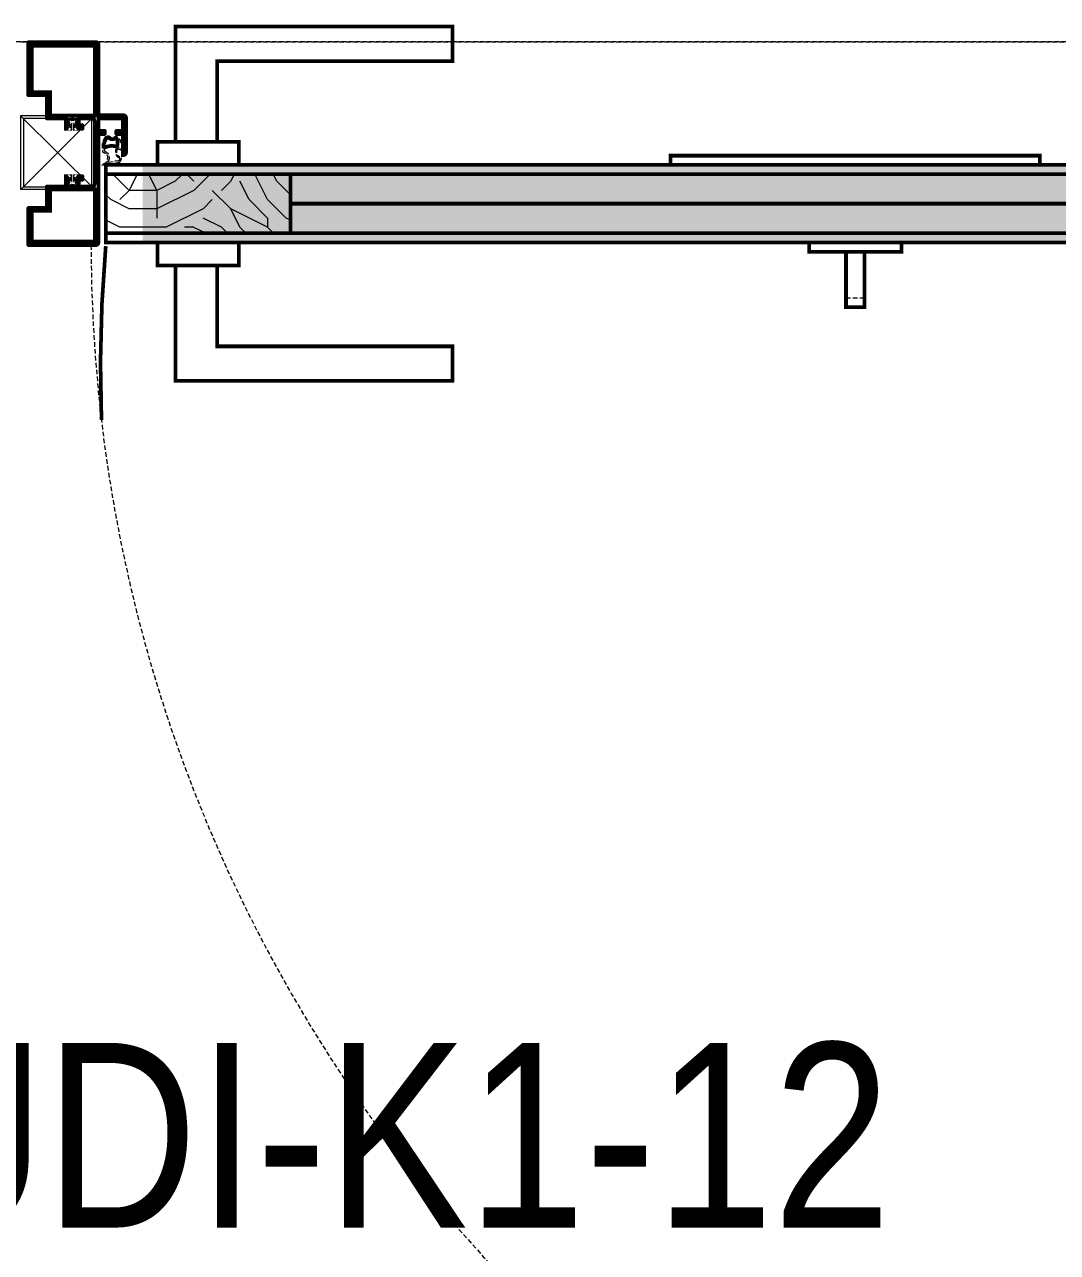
# Model space of a CAD drawing. Extents: x -1457 to 23780, y -2071 to 4205.
# Drawn here: x 10322.7 to 10378.7, y 2174.4 to 2240.9 of the extents above; entities that cross this region are included whole.
import ezdxf
from ezdxf.enums import TextEntityAlignment as Align

# ---------------------------------------------------------------- set-up
doc = ezdxf.new("R2010")
doc.units = 0
doc.header["$MEASUREMENT"] = 0
doc.linetypes.add('HIDDEN', pattern=[0.375, 0.25, -0.125])
for name, color, linetype, lineweight in [('10', 9, 'Continuous', 9), ('21', 9, 'Continuous', 9), ('M-TEFRIS2-015', 129, 'Continuous', 9)]:
    doc.layers.add(name, color=color, linetype=linetype, lineweight=lineweight)
doc.styles.add('Arial', font='arial.ttf', dxfattribs={"height": 2.5})
doc.styles.add('MuuM_TEXT-STANDART', font='ARIALN.TTF')

# ---------------------------------------------------------------- blocks, each defined once
blk = doc.blocks.new('0_roomno2-flat-2')
at = {"layer": '21', "style": 'Arial'}
blk.add_attdef('ODANO', (0, 5.850000000005819), '', height=10, dxfattribs=at)
blk.add_attdef('MEKANADI', text='', height=10, dxfattribs=at).set_placement((1.75, -15.00000000000727), align=Align.BOTTOM_LEFT)
at = {"layer": '21', "style": 'MuuM_TEXT-STANDART', "width": 0.6}
for tag, p in [('YER01', (50, -22.50000000000728)), ('TAVAN01', (68.75, -22.50000000000728)), ('DUVAR01', (87.5, -22.50000000000728)), ('YER02', (50, -33.75000000000728)), ('TAVAN02', (68.75, -33.75000000000728)), ('DUVAR02', (87.5, -33.75000000000728)), ('YER03', (50, -45.00000000000728)), ('TAVAN03', (68.75, -45.00000000000728)), ('DUVAR03', (87.5, -45.00000000000728))]:
    blk.add_attdef(tag, text='', height=7.5, dxfattribs=at).set_placement(p, align=Align.MIDDLE_CENTER)
for tag, p in [('M2', (1.75, -24.37500000000728)), ('TEMIZTAVANYUKSEKLIGI', (9, -43.03976339674772))]:
    blk.add_attdef(tag, text='', height=7.5, dxfattribs=at).set_placement(p, align=Align.MIDDLE_LEFT)
blk = doc.blocks.new('p-korkasa_40x40')
at = {"layer": '10'}
for points in [[(-2, -2), (-2, -2, 4.557571570274368), (-2, -2), (2, -2.000000000000454, 6.895317174706505), (2, -2.000000000000454), (2, -2.000000000000454), (2, 2.000000000000454), (-2, 2), (-2, -2)], [(-1.85000000000582, -1.85000000000582), (-1.85000000000582, 1.85000000000582), (1.85000000000582, 1.85000000000582), (1.85000000000582, -1.85000000000582), (-1.85000000000582, -1.85000000000582, -4.556434831823175), (-1.85000000000582, -1.85000000000582)]]:
    blk.add_lwpolyline(points, format="xyb", close=True, dxfattribs=at)
for points in [[(2, -2.000000000000454), (-2, 2)], [(2, 2.000000000000454), (-2, -1.96874570933869)]]:
    blk.add_lwpolyline(points, dxfattribs=at)

msp = doc.modelspace()

# ---------------------------------------------------------------- hatches: boundary and pattern name
at = {"layer": 'M-TEFRIS2-015', "linetype": 'HIDDEN', "lineweight": 0}
h = msp.add_hatch(color=256, dxfattribs=at)
edge = h.paths.add_edge_path()
edge.add_spline(control_points=[(10327.98758325302, 2234.536979920442), (10327.94810959684, 2234.590641756), (10327.87657633657, 2234.687886511627), (10327.76979739985, 2234.782375259383), (10327.68365446499, 2234.889969749507), (10327.57484561024, 2234.835137338334), (10327.47260287917, 2234.799362440426), (10327.36406461118, 2234.823635529487), (10327.27959755192, 2234.890981718578), (10327.18649163831, 2234.893679111869), (10327.07190331895, 2234.890196595941), (10327.00075396223, 2234.728768522833), (10326.9162741467, 2234.555612813285), (10326.8955861321, 2234.32089180714), (10326.92080323721, 2234.164385160115), (10326.91385945038, 2234.017088821289), (10327.02768418801, 2234.004463782891), (10327.09953485559, 2233.920496967494), (10327.21296193141, 2233.835403951296), (10327.19070475691, 2233.710453487227), (10327.17318810168, 2233.593842557493), (10327.13242081367, 2233.448186740257), (10327.00556276126, 2233.400462442482), (10326.82815682139, 2233.351970450301), (10326.87623434219, 2233.330196704792), (10326.90054690841, 2233.323097995653)], knot_values=[0, 0, 0, 0, 1.972481329933421, 3.574485720078666, 4.459231721842631, 5.627326994262999, 6.631388320856649, 7.787072978740821, 8.75015276194368, 9.776376719050775, 10.52172028727109, 11.98318526219924, 14.34903833668033, 16.62296311174929, 18.66660599276623, 19.53265988375316, 20.30320742306432, 21.53106540985929, 22.8950020509257, 24.14050273090668, 24.94140504827469, 26.57643914558082, 28.1214307914516, 29.40842415818681, 30.06904306217089, 30.06904306217089, 30.06904306217089, 30.06904306217089], degree=3, periodic=0)
edge.add_arc((10326.90615239824, 2233.342296393599), 0.0200000000000125, 613.7234121128038, 639.6961277373919)
edge.add_line((10326.90952085347, 2233.32258209652), (10327.86141479498, 2233.485226096094))
edge.add_spline(control_points=[(10327.86141479498, 2233.485226096094), (10327.88878812247, 2233.531547350965), (10327.94330403951, 2233.597067522991), (10327.94905603411, 2233.700881018729), (10327.93305795056, 2233.763171088216), (10327.93369536381, 2233.756541251594), (10327.86230107356, 2233.780431692659), (10327.86230107356, 2233.780431692659)], knot_values=[0, 0, 0, 0, 0.2230052084876708, 0.4469780816912642, 0.8022655540997069, 1.018676818468204, 1.060393501096338, 1.060393501096338, 1.060393501096338, 1.060393501096338], degree=3, periodic=0)
edge.add_arc((10327.9157643041, 2234.014905823438), 0.2404920685283454, 488.8576386954632, 617.1553904040015, ccw=False)
edge.add_spline(control_points=[(10327.7648825873, 2234.202178732747), (10327.79120229305, 2234.184438069671), (10327.84925514144, 2234.185448038301), (10327.94595845469, 2234.131507992766), (10327.94438418117, 2234.249259768585), (10327.75131581447, 2234.260589799822), (10327.81380175628, 2234.415028534258), (10327.80124121609, 2234.662888332943), (10327.91738172329, 2234.528836072524), (10327.96847013151, 2234.534762670257), (10327.98758325302, 2234.536979920442)], knot_values=[1.684532790128255, 1.684532790128255, 1.684532790128255, 1.684532790128255, 1.827512949640418, 2.001131811412198, 2.034132841388928, 2.383878172112238, 2.570749579948123, 2.81730155771981, 2.995364809708569, 3.101801527567439, 3.101801527567439, 3.101801527567439, 3.101801527567439], degree=3, periodic=0)
edge = h.paths.add_edge_path(flags=16)
edge.add_spline(control_points=[(10327.20754967851, 2233.511670378895), (10327.22382841796, 2233.528315656557), (10327.24008207191, 2233.547646962266), (10327.26287688773, 2233.585303157317), (10327.26990342781, 2233.599884121395), (10327.27377314658, 2233.608409341563)], knot_values=[4.696285649924368, 4.696285649924368, 4.696285649924368, 4.696285649924368, 4.79612257682362, 4.79612257682362, 4.854419796380462, 4.854419796380462, 4.854419796380462, 4.854419796380462], degree=3, periodic=0)
edge.add_spline(control_points=[(10327.27377314658, 2233.608409341563), (10327.27360795048, 2233.611435918301), (10327.27365580578, 2233.614473147059), (10327.27400261181, 2233.624272794401), (10327.27451452762, 2233.631888241853), (10327.27592997297, 2233.648356792339), (10327.2768030262, 2233.657040561797), (10327.27883823125, 2233.674713547633), (10327.2799777224, 2233.683409589801), (10327.28366210464, 2233.708791225308), (10327.2865338066, 2233.727111912387), (10327.28980625088, 2233.768760097872), (10327.29049537051, 2233.792035670347), (10327.28445191935, 2233.829182390487), (10327.28121979141, 2233.842062605105), (10327.27023068279, 2233.87355745984), (10327.26086289622, 2233.890614554548), (10327.24026616719, 2233.920623479375), (10327.22875313111, 2233.93363438117), (10327.20570342768, 2233.957055949886), (10327.19454431146, 2233.967216136298), (10327.17376907443, 2233.985160908436), (10327.16399319365, 2233.993128676724), (10327.14483310261, 2234.009045317543), (10327.13503686605, 2234.017200753027), (10327.10559826523, 2234.039908735755), (10327.0841649226, 2234.054765006356), (10327.05858733283, 2234.067365567273)], knot_values=[3.795205768767631, 3.795205768767631, 3.795205768767631, 3.795205768767631, 3.825435281411388, 3.825435281411388, 3.876175829762433, 3.876175829762433, 3.923120005564896, 3.923120005564896, 3.970064181367359, 3.970064181367359, 4.056079576782028, 4.056079576782028, 4.1420949721967, 4.1420949721967, 4.181856208153813, 4.181856208153813, 4.244411595576305, 4.244411595576305, 4.309456277789172, 4.309456277789172, 4.374500960002043, 4.374500960002043, 4.436400391423946, 4.436400391423946, 4.498299822845847, 4.498299822845847, 4.605733337985941, 4.605733337985941, 4.605733337985941, 4.605733337985941], degree=3, periodic=0)
edge.add_arc((10327.0921735899, 2234.135541540585), 0.0759999999999773, 477.2221899925271, 603.7732677223272, ccw=False)
edge.add_arc((10327.47722509194, 2233.231874823799), 1.058097748058568, 798.8376998673891, 833.3761552425167, ccw=False)
edge.add_arc((10327.67821060722, 2234.250330410581), 0.0200000000000284, 689.8045860840282, 798.9000715373778, ccw=False)
edge.add_arc((10327.96199720611, 2234.025453327911), 0.3422998841750275, 861.1287320440588, 965.5119483040048)
edge.add_arc((10327.79802068509, 2233.646677810102), 0.0708012071070941, 630.1577279099495, 791.8184495585258, ccw=False)
edge.add_line((10327.79821559146, 2233.575876871273), (10327.22521682559, 2233.477972255045))
edge.add_arc((10327.22184837036, 2233.497686552124), 0.019999999999999, 495.6378390656023, 639.6961277305409, ccw=False)
edge = h.paths.add_edge_path(flags=16)
edge.add_spline(control_points=[(10326.97222224483, 2234.381511610696), (10326.97275559253, 2234.383443302362), (10326.97329401537, 2234.385377029361), (10326.98317718235, 2234.420583173887), (10326.99398675755, 2234.454465369203), (10327.00581280729, 2234.488925818772), (10327.00620549715, 2234.490067248131), (10327.00659895266, 2234.491208090767)], knot_values=[2.606882164150666, 2.606882164150666, 2.606882164150666, 2.606882164150666, 2.618308665253161, 2.618308665253161, 2.814704777591772, 2.814704777591772, 2.821436412206805, 2.821436412206805, 2.821436412206805, 2.821436412206805], degree=3, periodic=0)
edge.add_spline(control_points=[(10327.00659895266, 2234.491208090767), (10327.01768460099, 2234.523351445925), (10327.02937804791, 2234.555029037088), (10327.04203718599, 2234.587745673318), (10327.04262090282, 2234.589250466535), (10327.04320617076, 2234.590755501828)], knot_values=[2.408074102405524, 2.408074102405524, 2.408074102405524, 2.408074102405524, 2.597738580129102, 2.597738580129102, 2.606882164150666, 2.606882164150666, 2.606882164150666, 2.606882164150666], degree=3, periodic=0)
edge.add_spline(control_points=[(10327.04320617076, 2234.590755501828), (10327.04890642209, 2234.605413881196), (10327.05475380923, 2234.620095223268), (10327.0674624157, 2234.651310779605), (10327.0743942952, 2234.667949992076), (10327.08699009993, 2234.697591023123), (10327.09239043786, 2234.710240845743), (10327.09794339168, 2234.722917735096)], knot_values=[2.149006277224146, 2.149006277224146, 2.149006277224146, 2.149006277224146, 2.238060749371884, 2.238060749371884, 2.336258805541189, 2.336258805541189, 2.408074102405524, 2.408074102405524, 2.408074102405524, 2.408074102405524], degree=3, periodic=0)
edge.add_spline(control_points=[(10327.09794339168, 2234.722917735096), (10327.09998337829, 2234.727574839293), (10327.10204396201, 2234.732235596432), (10327.10800861308, 2234.745566117381), (10327.11182911319, 2234.753606076552), (10327.11894489025, 2234.767773688804), (10327.12224202991, 2234.773931112843), (10327.12823439307, 2234.784286994847), (10327.13073621864, 2234.788324063993), (10327.13370171583, 2234.792061084801)], knot_values=[1.977607441624772, 1.977607441624772, 1.977607441624772, 1.977607441624772, 2.003990200929743, 2.003990200929743, 2.053089229014396, 2.053089229014396, 2.101047753119271, 2.101047753119271, 2.149006277224144, 2.149006277224144, 2.149006277224144, 2.149006277224144], degree=3, periodic=0)
edge.add_arc((10327.14936829477, 2234.779628936791), 0.0200000000000304, 810.5555631517889, 861.5663893431631, ccw=False)
edge.add_spline(control_points=[(10327.14700135056, 2234.799488382276), (10327.14812724181, 2234.799622571412), (10327.14927051282, 2234.799731712661), (10327.15537770249, 2234.800230233785), (10327.16148946181, 2234.800473054082), (10327.17871731771, 2234.800851241052), (10327.19056940428, 2234.800838521391), (10327.20063873707, 2234.800536404051)], knot_values=[1.69878072459484, 1.69878072459484, 1.69878072459484, 1.69878072459484, 1.709176364630534, 1.709176364630534, 1.751194216338215, 1.751194216338215, 1.814824352558606, 1.814824352558606, 1.814824352558606, 1.814824352558606], degree=3, periodic=0)
edge.add_spline(control_points=[(10327.20063873707, 2234.800536404051), (10327.2007354295, 2234.800533502919), (10327.20083195754, 2234.800530575103), (10327.20999431143, 2234.800249645425), (10327.21783202944, 2234.799662459143), (10327.22780517488, 2234.79839195314), (10327.23083182659, 2234.797907614058), (10327.23640013233, 2234.796793577174), (10327.23831261087, 2234.796331715919), (10327.24295941414, 2234.795068542095), (10327.2457369286, 2234.79410855813), (10327.24989333628, 2234.792255826713), (10327.25138653205, 2234.791518251932), (10327.25458097785, 2234.789862340418), (10327.25607732446, 2234.789066248348), (10327.26009274194, 2234.786846658626), (10327.2618634086, 2234.78582004604), (10327.26369255536, 2234.784728261748)], knot_values=[1.498288754767149, 1.498288754767149, 1.498288754767149, 1.498288754767149, 1.498899773643438, 1.498899773643438, 1.55638679152604, 1.55638679152604, 1.58513030046734, 1.58513030046734, 1.61387380940864, 1.61387380940864, 1.646408564364206, 1.646408564364206, 1.665384561853024, 1.665384561853024, 1.684360559341839, 1.684360559341839, 1.69878072459484, 1.69878072459484, 1.69878072459484, 1.69878072459484], degree=3, periodic=0)
edge.add_line((10327.26369255536, 2234.784728261748), (10327.30731429487, 2234.758691242114))
edge.add_line((10327.30731429487, 2234.75869124211), (10327.39282680815, 2234.725518000971))
edge.add_line((10327.39282680815, 2234.725518000974), (10327.4684864332, 2234.717319852167))
edge.add_line((10327.4684864332, 2234.717319852167), (10327.57384824673, 2234.738456821753))
edge.add_spline(control_points=[(10327.57384824673, 2234.738456821757), (10327.58287550224, 2234.741736241616), (10327.59163526594, 2234.745218967095), (10327.61797661218, 2234.75614276723), (10327.63372971819, 2234.763395368183), (10327.6461758442, 2234.768212482792)], knot_values=[0.9322138717899155, 0.9322138717899155, 0.9322138717899155, 0.9322138717899155, 0.9728151593248144, 0.9728151593248144, 1.059280169269481, 1.059280169269481, 1.059280169269481, 1.059280169269481], degree=3, periodic=0)
edge.add_arc((10327.65339476099, 2234.749560747205), 0.0199999999999873, 761.1876026072525, 834.1288367209762, ccw=False)
edge.add_spline(control_points=[(10327.66819740605, 2234.763009973911), (10327.67503948602, 2234.755479363899), (10327.68392322061, 2234.745194149295), (10327.69286213194, 2234.735460483742), (10327.69287617185, 2234.7354451965), (10327.69289021144, 2234.735429910575)], knot_values=[0.6191493752113117, 0.6191493752113117, 0.6191493752113117, 0.6191493752113117, 0.6800377646677511, 0.6800377646677511, 0.6801335518299229, 0.6801335518299229, 0.6801335518299229, 0.6801335518299229], degree=3, periodic=0)
edge.add_line((10327.69289021144, 2234.735429910575), (10327.71838552733, 2234.708592019018))
edge.add_arc((10327.6640694396, 2234.655434116372), 0.0760000000000115, 741.8248503193477, 764.3825803939201, ccw=False)
edge.add_line((10327.73462211451, 2234.683688674631), (10327.73769654087, 2234.609023709021))
edge.add_line((10327.73769654086, 2234.609023709017), (10327.73345610934, 2234.525721076872))
edge.add_line((10327.73345610935, 2234.525721076876), (10327.72938910031, 2234.445825303064))
edge.add_line((10327.72938910031, 2234.445825303064), (10327.72702358885, 2234.399355190351))
edge.add_line((10327.72702358885, 2234.399355190351), (10327.72702033333, 2234.399349495518))
edge.add_arc((10327.65171379392, 2234.409592792021), 0.0760000000000394, 622.7718027218857, 712.2540888927069, ccw=False)
edge.add_line((10327.64215136197, 2234.334196771601), (10327.64229709042, 2234.334237196363))
edge.add_line((10327.64229709042, 2234.334237196363), (10327.57546502543, 2234.346635254995))
edge.add_line((10327.57546502543, 2234.346635254991), (10327.48450100596, 2234.355975572558))
edge.add_line((10327.48450100597, 2234.355975572562), (10327.35602088327, 2234.354742510412))
edge.add_line((10327.35602088327, 2234.354742510408), (10327.2884411487, 2234.34730749279))
edge.add_line((10327.2884411487, 2234.347307492793), (10327.14760252609, 2234.316169406105))
edge.add_arc((10327.42967528368, 2233.374422730514), 0.9830828253785207, 826.6740540243767, 831.084137855976)
edge.add_arc((10327.04548113931, 2234.361284540253), 0.0760000000000061, 524.5649605422865, 653.6945358760281, ccw=False)
h = msp.add_hatch(color=256, dxfattribs=at)
h.dxf.hatch_style = 1
h.paths.add_polyline_path([(10407.89970600506, 2229.130004310682), (10329.10500012263, 2229.130004310682), (10329.10500012263, 2233.330004310683), (10407.89970600506, 2233.330004310683)])
h = msp.add_hatch(dxfattribs=at)
h.set_pattern_fill('LOGEND', color=256, scale=10, angle=-90.00000000000001, style=0)
h.set_pattern_definition([(270, (8444.860471627677, 3746.441824420039), (-10, -9.999999999999995), [3, -7]), (270, (8444.360471627677, 3746.441824420039), (-10, -9.999999999999995), [3, -7]), (270, (8443.360471627677, 3745.941824420039), (-10, -9.999999999999995), [2, -8]), (270, (8442.360471627677, 3745.441824420039), (-10, -9.999999999999995), [1.5, -8.5]), (270, (8441.360471627677, 3745.441824420039), (-10, -9.999999999999995), [1, -9]), (270, (8440.360471627677, 3747.941824420039), (-10, -9.999999999999995), [0.5, -2.5, 0.5, -6.5]), (270, (8439.860471627677, 3746.441824420039), (-10, -9.999999999999995), [0.5, -4, 1.5, -4]), (270, (8439.360471627677, 3744.441824420039), (-10, -9.999999999999995), [0.5, -0.5, 0.5, -8.5]), (270, (8438.860471627677, 3744.941824420039), (-10, -9.999999999999995), [0.5, -9.5]), (270, (8437.860471627677, 3745.441824420039), (-10, -9.999999999999995), [1.5, -8.5]), (270, (8436.860471627677, 3745.441824420039), (-10, -9.999999999999995), [2, -8]), (270, (8435.860471627677, 3745.941824420039), (-10, -9.999999999999995), [2.5, -3, 0.5, -4]), (180, (8441.860471627677, 3749.941824420039), (-9.999999999999995, 10), [0.5, -1, 2.5, -6]), (180, (8440.860471627677, 3749.441824420039), (-9.999999999999995, 10), [0.5, -0.5, 1.5, -7.5]), (180, (8436.860471627677, 3748.941824420039), (-9.999999999999995, 10), [1, -9]), (180, (8440.860471627677, 3748.441824420039), (-9.999999999999995, 10), [2, -3, 0.5, -4.5]), (180, (8435.360471627679, 3747.941824420039), (-9.999999999999995, 10), [0.5, -9.5]), (180, (8440.360471627677, 3747.441824420039), (-9.999999999999995, 10), [1.5, -8.5]), (180, (8439.860471627677, 3746.441824420039), (-9.999999999999995, 10), [1, -9]), (180, (8439.860471627677, 3745.441824420039), (-9.999999999999995, 10), [0.5, -1.5, 1.5, -6.5]), (180, (8439.360471627677, 3744.941824420039), (-9.999999999999995, 10), [0.5, -9.5]), (180, (8441.360471627677, 3744.441824420039), (-9.999999999999995, 10), [1.399999999999999, -8.6]), (180, (8443.360471627677, 3743.941824420039), (-9.999999999999995, 10), [1, -9]), (180, (8439.360471627677, 3742.941824420039), (-9.999999999999995, 10), [0.5, -9.5]), (180, (8439.860471627677, 3741.941824420039), (-9.999999999999995, 10), [1.5, -8.5]), (180, (8439.860471627677, 3740.941824420039), (-9.999999999999995, 10), [1.5, -8.5]), (224.9999999999999, (8443.860471627677, 3742.441824420039), (-10.00000000019025, 5.136970198755978e-15), [0.7071000000000001, -0.7071000000000001, 0.7071000000000001, -12.02083562]), (224.9999999999999, (8441.360471627677, 3744.441824420039), (-10.00000000019025, 5.136970198755978e-15), [1.414199999999999, -12.72793562]), (224.9999999999999, (8436.360471627677, 3748.441824420039), (-10.00000000019025, 5.136970198755978e-15), [1.414199999999999, -12.72793562]), (224.9999999999999, (8438.860471627677, 3746.441824420039), (-10.00000000019025, 5.136970198755978e-15), [1.414199999999999, -12.72793562]), (224.9999999999999, (8440.860471627677, 3745.941824420039), (-10.00000000019025, 5.136970198755978e-15), [1.414199999999999, -12.72793562]), (224.9999999999999, (8442.860471627677, 3742.941824420039), (-10.00000000019025, 5.136970198755978e-15), [1.414199999999999, -12.72793562]), (224.9999999999999, (8442.360471627677, 3743.941824420039), (-10.00000000019025, 5.136970198755978e-15), [2.121319999999998, -12.02081562]), (224.9999999999999, (8437.860471627677, 3746.941824420039), (-10.00000000019025, 5.136970198755978e-15), [0.7071000000000001, -13.43503562]), (224.9999999999999, (8436.860471627677, 3747.441824420039), (-10.00000000019025, 5.136970198755978e-15), [0.7071000000000001, -13.43503562]), (224.9999999999999, (8436.860471627677, 3743.441824420039), (-10.00000000019025, 5.136970198755978e-15), [0.7071000000000001, -13.43503562]), (224.9999999999999, (8441.860471627677, 3747.441824420039), (-10.00000000019025, 5.136970198755978e-15), [0.7071000000000001, -13.43503562]), (224.9999999999999, (8438.360471627677, 3741.941824420039), (-10.00000000019025, 5.136970198755978e-15), [0.7071000000000001, -13.43503562]), (224.9999999999999, (8439.360471627677, 3745.441824420039), (-10.00000000019025, 5.136970198755978e-15), [0.7071000000000001, -13.43503562]), (224.9999999999999, (8438.360471627677, 3744.441824420039), (-10.00000000019025, 5.136970198755978e-15), [0.7071000000000001, -13.43503562]), (135, (8440.360471627677, 3744.941824420039), (5.136970198755978e-15, 10.00000000019025), [0.7071000000000001, -0.7071000000000001, 2.121319999999998, -10.60661562]), (135, (8440.360471627677, 3743.441824420039), (5.136970198755978e-15, 10.00000000019025), [0.7071000000000001, -13.43503562]), (135, (8443.860471627677, 3743.441824420039), (5.136970198755978e-15, 10.00000000019025), [0.7071000000000001, -13.43503562]), (135, (8441.360471627677, 3745.441824420039), (5.136970198755978e-15, 10.00000000019025), [0.7071000000000001, -13.43503562]), (135, (8439.360471627677, 3743.941824420039), (5.136970198755978e-15, 10.00000000019025), [0.7071000000000001, -13.43503562]), (135, (8441.860471627677, 3746.441824420039), (5.136970198755978e-15, 10.00000000019025), [0.7071000000000001, -13.43503562]), (135, (8441.860471627677, 3742.441824420039), (5.136970198755978e-15, 10.00000000019025), [0.7071000000000001, -13.43503562]), (135, (8444.860471627677, 3749.441824420039), (5.136970198755978e-15, 10.00000000019025), [0.7071000000000001, -13.43503562]), (135, (8444.360471627677, 3748.941824420039), (5.136970198755978e-15, 10.00000000019025), [1.414199999999999, -12.72793562]), (135, (8443.860471627677, 3748.441824420039), (5.136970198755978e-15, 10.00000000019025), [1.414199999999999, -12.72793562]), (135, (8443.860471627677, 3747.441824420039), (5.136970198755978e-15, 10.00000000019025), [1.414199999999999, -12.72793562]), (135, (8442.860471627677, 3746.941824420039), (5.136970198755978e-15, 10.00000000019025), [1.414199999999999, -12.72793562]), (135, (8438.860471627677, 3742.941824420039), (5.136970198755978e-15, 10.00000000019025), [1.414199999999999, -12.72793562]), (135, (8443.860471627677, 3740.941824420039), (5.136970198755978e-15, 10.00000000019025), [1.414199999999999, -12.72793562]), (135, (8435.860471627677, 3740.441824420039), (5.136970198755978e-15, 10.00000000019025), [1.414199999999999, -12.72793562]), (135, (8436.860471627677, 3740.441824420039), (5.136970198755978e-15, 10.00000000019025), [1.414199999999999, -12.72793562]), (135, (8437.360471627677, 3741.441824420039), (5.136970198755978e-15, 10.00000000019025), [1.414199999999999, -12.72793562]), (135, (8437.360471627677, 3748.441824420039), (5.136970198755978e-15, 10.00000000019025), [2.121319999999998, -12.02081562]), (135, (8438.360471627677, 3741.941824420039), (5.136970198755978e-15, 10.00000000019025), [2.121319999999998, -12.02081562]), (243.4349487999999, (8435.360471627679, 3747.441824420039), (-4.000651136970198e-09, -10.00000000000094), [1.117999999999998, -21.24267976999997]), (243.4349487999999, (8440.360471627677, 3747.441824420039), (-4.000651136970198e-09, -10.00000000000094), [1.117999999999998, -21.24267976999997]), (243.4349487999999, (8437.360471627677, 3746.441824420039), (-4.000651136970198e-09, -10.00000000000094), [1.117999999999998, -21.24267976999997]), (243.4349487999999, (8444.360471627677, 3743.441824420039), (-4.000651136970198e-09, -10.00000000000094), [1.117999999999998, -21.24267976999997]), (243.4349487999999, (8443.360471627677, 3743.941824420039), (-4.000651136970198e-09, -10.00000000000094), [1.117999999999998, -21.24267976999997]), (243.4349487999999, (8441.360471627677, 3746.941824420039), (-4.000651136970198e-09, -10.00000000000094), [1.117999999999998, -21.24267976999997]), (243.4349487999999, (8436.360471627677, 3746.941824420039), (-4.000651136970198e-09, -10.00000000000094), [1.117999999999998, -21.24267976999997]), (243.4349487999999, (8439.360471627677, 3743.941824420039), (-4.000651136970198e-09, -10.00000000000094), [2.235999999999996, -20.12467976999998]), (206.5650511799998, (8437.860471627677, 3743.941824420039), (-10.00000000000094, -5.099802630298012e-10), [1.117999999999975, -21.24267976999961]), (206.5650511799998, (8440.860471627677, 3742.441824420039), (-10.00000000000094, -5.099802630298012e-10), [1.117999999999975, -21.24267976999961]), (206.5650511799998, (8438.860471627677, 3747.441824420039), (-10.00000000000094, -5.099802630298012e-10), [1.117999999999975, -21.24267976999961]), (206.5650511799998, (8438.360471627677, 3749.441824420039), (-10.00000000000094, -5.099802630298012e-10), [1.117999999999975, -21.24267976999961]), (206.5650511799998, (8440.360471627677, 3743.441824420039), (-10.00000000000094, -5.099802630298012e-10), [1.117999999999975, -21.24267976999961]), (206.5650511799998, (8440.360471627677, 3744.441824420039), (-10.00000000000094, -5.099802630298012e-10), [1.117999999999975, -21.24267976999961]), (206.5650511799998, (8438.860471627677, 3748.441824420039), (-10.00000000000094, -5.099802630298012e-10), [2.23599999999995, -20.12467976999961]), (206.5650511799998, (8442.360471627677, 3740.941824420039), (-10.00000000000094, -5.099802630298012e-10), [2.23599999999995, -20.12467976999961]), (206.5650511799998, (8441.860471627677, 3741.941824420039), (-10.00000000000094, -5.099802630298012e-10), [2.23599999999995, -20.12467976999961]), (153.4349487999999, (8443.360471627677, 3749.941824420039), (-10.00000000000094, 4.000654436970198e-09), [1.117999999999979, -21.24267976999967]), (153.4349487999999, (8437.860471627677, 3749.941824420039), (-10.00000000000094, 4.000654436970198e-09), [1.117999999999979, -21.24267976999967]), (153.4349487999999, (8444.860471627677, 3747.941824420039), (-10.00000000000094, 4.000654436970198e-09), [1.117999999999979, -21.24267976999967]), (153.4349487999999, (8435.860471627677, 3748.941824420039), (-10.00000000000094, 4.000654436970198e-09), [1.117999999999979, -21.24267976999967]), (153.4349487999999, (8441.860471627677, 3747.941824420039), (-10.00000000000094, 4.000654436970198e-09), [1.117999999999979, -21.24267976999967]), (153.4349487999999, (8440.860471627677, 3745.941824420039), (-10.00000000000094, 4.000654436970198e-09), [1.117999999999979, -21.24267976999967]), (153.4349487999999, (8438.860471627677, 3744.941824420039), (-10.00000000000094, 4.000654436970198e-09), [1.117999999999979, -21.24267976999967]), (153.4349487999999, (8442.860471627677, 3749.441824420039), (-10.00000160773382, -3.211465097063029e-06), [1.117999999999979, -21.24267976999967]), (153.4349487999999, (8441.360471627677, 3746.941824420039), (-10.00000000000094, 4.000654436970198e-09), [1.117999999999979, -21.24267976999967]), (153.4349487999999, (8442.360471627677, 3743.941824420039), (-10.00000000000094, 4.000654436970198e-09), [1.117999999999979, -21.24267976999967]), (153.4349487999999, (8441.360471627677, 3742.941824420039), (-10.00000000000094, 4.000654436970198e-09), [1.117999999999979, -21.24267976999967]), (153.4349487999999, (8438.360471627677, 3740.941824420039), (-10.00000000000094, 4.000654436970198e-09), [1.117999999999979, -21.24267976999967]), (153.4349487999999, (8435.360471627679, 3748.441824420039), (-10.00000000000094, 4.000654436970198e-09), [1.117999999999979, -21.24267976999967]), (153.4349487999999, (8435.860471627677, 3749.941824420039), (-10.00000000000094, 4.000654436970198e-09), [2.235999999999958, -20.12467976999968]), (153.4349487999999, (8442.860471627677, 3748.441824420039), (-10.00000000000094, 4.000654436970198e-09), [2.235999999999958, -20.12467976999968]), (116.5650511799999, (8444.360471627677, 3749.941824420039), (-5.099835630298013e-10, 10.00000000000094), [1.117999999999995, -21.24267976999997]), (116.5650511799999, (8444.860471627677, 3741.441824420039), (-5.099835630298013e-10, 10.00000000000094), [1.117999999999995, -21.24267976999997]), (116.5650511799999, (8439.860471627677, 3741.941824420039), (-5.099835630298013e-10, 10.00000000000094), [1.117999999999995, -21.24267976999997]), (116.5650511799999, (8443.360471627677, 3745.941824420039), (-5.099835630298013e-10, 10.00000000000094), [1.117999999999995, -21.24267976999997]), (116.5650511799999, (8444.360471627677, 3746.441824420039), (-5.099835630298013e-10, 10.00000000000094), [1.117999999999995, -21.24267976999997]), (116.5650511799999, (8442.360471627677, 3745.441824420039), (-5.099835630298013e-10, 10.00000000000094), [1.117999999999995, -21.24267976999997]), (116.5650511799999, (8436.360471627677, 3742.441824420039), (-5.099835630298013e-10, 10.00000000000094), [1.117999999999995, -21.24267976999997]), (116.5650511799999, (8435.860471627677, 3741.441824420039), (-5.099835630298013e-10, 10.00000000000094), [2.235999999999995, -20.12467976999996])])
h.paths.add_polyline_path([(10330.83704344526, 2232.830004310683), (10330.83704344526, 2232.797675601611), (10331.63203428537, 2232.797675601611), (10331.63203428537, 2232.830004310683), (10332.15000012271, 2232.830004310683), (10332.15000012271, 2232.797675601611), (10333.10000012271, 2232.797675601611), (10333.10000012271, 2229.662333019754), (10332.15000012271, 2229.662333019754), (10332.15000012271, 2229.630004310682), (10331.63203428537, 2229.630004310682), (10331.63203428537, 2229.662333019754), (10330.83704344526, 2229.662333019754), (10330.83704344526, 2229.630004310682), (10327.10000012271, 2229.630004310682), (10327.10000012271, 2232.830004310683)])
h.paths.add_polyline_path([(10334.56796596005, 2232.797675601611), (10335.36295680016, 2232.797675601611), (10335.36295680016, 2232.830004310683), (10337.09991153727, 2232.830004310683), (10337.09991153727, 2229.630004310682), (10335.36295680016, 2229.630004310682), (10335.36295680016, 2229.662333019754), (10334.56796596005, 2229.662333019754), (10334.56796596005, 2229.630004310682), (10334.05000012271, 2229.630004310682), (10334.05000012271, 2229.662333019754), (10333.10000012271, 2229.662333019754), (10333.10000012271, 2232.797675601611), (10334.05000012271, 2232.797675601611), (10334.05000012271, 2232.830004310683), (10334.56796596005, 2232.830004310683)])

# ---------------------------------------------------------------- linework, layer by layer
for p, q in [((10472.50000012271, 2240.000004310681), (9967.397144134893, 2240.000004310681)), ((10322.50000012255, 2240.000004310685), (10412.50000012271, 2240.000004310754)), ((10327.7398871271, 2234.652057442287), (10327.72702509159, 2234.399384711465)), ((10327.22521682559, 2233.477972255045), (10327.79999768234, 2233.576181365686)), ((10326.90952085348, 2233.32258209652), (10327.86141479498, 2233.485226096094)), ((10367.200000108, 2226.129958233425), (10368.200000108, 2226.129958233425))]:
    msp.add_line(p, q, dxfattribs=at)
at = {"layer": 'M-TEFRIS2-015', "linetype": 'HIDDEN', "lineweight": 0, "const_width": 0.2}
for points in [[(10330.8778007433, 2234.579999439378), (10330.8778007433, 2240.829999439378), (10345.8778007433, 2240.829999439378), (10345.8778007433, 2238.954999439378), (10333.1278007433, 2238.954999439378), (10333.1278007433, 2238.954999439378), (10333.1278007433, 2234.579999439378), (10330.8778007433, 2234.579999439378)], [(10327.0445090373, 2234.285290757496), (10327.14760252609, 2234.316169406102), (10327.2884411487, 2234.347307492793), (10327.35602088327, 2234.354742510408), (10327.48450100597, 2234.355975572562), (10327.57546502543, 2234.346635254991), (10327.64229709042, 2234.334237196363), (10327.69875034953, 2234.349897210639), (10327.72702033333, 2234.399349495518), (10327.72938910031, 2234.445825303064), (10327.73345610935, 2234.525721076876), (10327.73769654086, 2234.609023709017), (10327.73462211451, 2234.683688674631), (10327.71838552733, 2234.708592019015), (10327.69289021144, 2234.735429910579), (10327.65799310398, 2234.769024951314), (10327.57384824672, 2234.738456821753), (10327.4684864332, 2234.717319852167), (10327.39282680815, 2234.725518000974), (10327.30731429487, 2234.75869124211), (10327.26369255536, 2234.784728261748), (10327.20063873707, 2234.800536404051), (10327.13370171583, 2234.792061084805), (10327.09794339168, 2234.722917735096), (10327.04320617076, 2234.590755501831), (10327.00659895266, 2234.491208090767), (10326.97222224483, 2234.381511610696), (10326.99575066982, 2234.303813848554), (10326.99575061885, 2234.303813892664), (10327.0445090373, 2234.285290757496)], [(10329.9028007433, 2233.329999439378), (10329.9028007433, 2234.579999439378), (10334.3028007433, 2234.579999439378), (10334.3028007433, 2233.329999439378), (10329.9028007433, 2233.329999439378)], [(10337.09991153727, 2229.630004310682), (10337.09991153727, 2229.630004310682), (10327.10000012271, 2229.630004310682), (10327.10000012271, 2232.830004310683), (10337.09991154933, 2232.830004310683)], [(10399.89971094018, 2231.230004990699), (10337.09991153727, 2231.230004310684)], [(10329.90281037065, 2229.129863894213), (10329.90281037065, 2227.879863894213), (10334.30281037065, 2227.879863894213), (10334.30281037065, 2229.129863894213), (10329.90281037065, 2229.129863894213)], [(10330.87781037065, 2227.879863894213), (10330.87781037065, 2221.629863894213), (10345.87781037065, 2221.629863894213), (10345.87781037065, 2223.504863894213), (10333.12781037065, 2223.504863894213), (10333.12781037065, 2223.504863894213), (10333.12781037065, 2227.879863894213), (10330.87781037065, 2227.879863894213)]]:
    msp.add_lwpolyline(points, dxfattribs=at)
msp.add_lwpolyline([(10322.90000012271, 2237.125004310681, 0.4142135623730951), (10322.92500012271, 2237.100004310683), (10323.90000012277, 2237.100004310683), (10323.90000012277, 2235.865004310683, 0.4142135623730951), (10323.92500012277, 2235.840004310681), (10324.94545420202, 2235.840004310681), (10324.94545420202, 2235.281201226491), (10325.17545420202, 2235.281201226491), (10325.17545420202, 2235.390490548372), (10325.13959630932, 2235.354632655672, -0.0916730868048769), (10325.0688856312, 2235.425343333791), (10325.10497794239, 2235.461435644975, -0.2882609505077494), (10325.10497794239, 2235.700966808006), (10325.0688856312, 2235.73705911919, -0.091673086804877), (10325.13959630932, 2235.807769797309), (10325.17568862051, 2235.771677486126, -0.2882609505067066), (10325.41521978354, 2235.771677486126), (10325.45131209472, 2235.807769797309, -0.09167308680455198), (10325.52202277284, 2235.73705911919), (10325.48593046166, 2235.700966808006, -0.2882609505077494), (10325.48593046166, 2235.461435644975), (10325.52202277284, 2235.425343333791, -0.0916730868044047), (10325.45131209472, 2235.354632655672), (10325.41545420202, 2235.390490548372), (10325.41545420202, 2235.281201226491), (10325.82045420202, 2235.281201226491, 0.4142135623730951), (10325.84545420202, 2235.306201226489), (10325.84545420202, 2235.456201226491, 0.4142135623730951), (10325.82045420202, 2235.481201226492), (10325.64545420202, 2235.481201226492), (10325.64545420202, 2235.840004310681), (10326.35000012271, 2235.840004310681, -0.4142135623730951), (10326.50000012271, 2235.690004310683), (10326.50000012271, 2232.310004310682, -0.4142135623730951), (10326.35000012271, 2232.160004310681), (10325.64545420202, 2232.160004310681), (10325.64545420202, 2232.518807394874), (10325.82045420202, 2232.518807394874, 0.4142135623730951), (10325.84545420202, 2232.543807394872), (10325.84545420202, 2232.693807394873, 0.4142135623730951), (10325.82045420202, 2232.718807394875), (10325.41545420202, 2232.718807394875), (10325.41545420202, 2232.60951807299), (10325.45131209472, 2232.645375965691, -0.0916730868044046), (10325.52202277284, 2232.574665287575), (10325.48593046166, 2232.538572976388, -0.2882609505077494), (10325.48593046166, 2232.299041813356), (10325.52202277284, 2232.262949502172, -0.09167308680455198), (10325.45131209472, 2232.192238824053), (10325.41521978354, 2232.22833113524, -0.2882609505067075), (10325.17568862051, 2232.22833113524), (10325.13959630932, 2232.192238824053, -0.0916730868048769), (10325.0688856312, 2232.262949502172), (10325.10497794239, 2232.299041813356, -0.2882609505077494), (10325.10497794239, 2232.538572976388), (10325.0688856312, 2232.574665287571, -0.091673086804877), (10325.13959630932, 2232.645375965691), (10325.17545420202, 2232.60951807299), (10325.17545420202, 2232.718807394875), (10324.94545420202, 2232.718807394875), (10324.94545420202, 2232.160004310681), (10323.92500012277, 2232.160004310681, 0.4142135623730951), (10323.90000012277, 2232.135004310683), (10323.90000012277, 2231.000004310681), (10322.92500012271, 2231.000004310681, 0.4142135623730951), (10322.90000012271, 2230.97500431068), (10322.90000012271, 2229.005004310682, 0.4142135623730951), (10322.92500012271, 2228.980004310681), (10326.55000012271, 2228.980004310681, 0.4142135623730951), (10326.70000012271, 2229.130004310682), (10326.70000012271, 2235.000004310681), (10327.02500012271, 2235.000004310681, 0.4142135623730951), (10327.05000012271, 2235.025004310683), (10327.05000012271, 2235.155004310684, 0.4142135623730951), (10327.02500012271, 2235.180004310681), (10326.70000012271, 2235.180004310681), (10326.70000012271, 2235.840004310681), (10328.02000012271, 2235.840004310681), (10328.02000012271, 2235.180004310681), (10327.69500012271, 2235.180004310681, 0.4142135623730951), (10327.67000012271, 2235.155004310684), (10327.67000012271, 2235.025004310683, 0.4142135623730951), (10327.69500012271, 2235.000004310681), (10328.02000012271, 2235.000004310681), (10328.02000012271, 2233.860004310682), (10328.05000012271, 2233.860004310682, 0.4142135623730951), (10328.20000012271, 2234.010004310683), (10328.20000012271, 2235.870004310684, 0.4142135623730951), (10328.05000012271, 2236.020004310682), (10326.70000012271, 2236.020004310682), (10326.70000012271, 2239.830004310683, 0.4142135623730951), (10326.55000012271, 2239.980004310681), (10322.92500012271, 2239.980004310681, 0.4142135623730951), (10322.90000012271, 2239.955004310679)], format="xyb", close=True, dxfattribs=at)
for points in [[(10323.10000012271, 2239.780004310684), (10326.5000001227, 2239.780004310684), (10326.50000012271, 2236.000004310685), (10324.08000012277, 2236.000004310685), (10324.08000012277, 2237.260004310683), (10323.10000012271, 2237.260004310683)], [(10377.69970600505, 2233.329794226651), (10377.69970600505, 2233.829794226651), (10357.69970600505, 2233.829794226651), (10357.69970600505, 2233.329794226651)], [(10327.10000012271, 2233.330004310683), (10327.09970600504, 2229.130004310682), (10407.89970600506, 2229.130004310682), (10407.90000009329, 2233.329584142619)], [(10337.09991153727, 2232.830004310683), (10337.09991153727, 2229.630004310682), (10399.89971741751, 2229.630004310682), (10399.89970735306, 2232.830005670716)], [(10324.08000012277, 2232.000004310681), (10324.08000012277, 2230.840004310678), (10323.10000012271, 2230.840004310678), (10323.10000012271, 2229.180004310681), (10326.50000012271, 2229.180004310681), (10326.50000012271, 2232.000004310681)], [(10370.200000108, 2228.629958233425), (10370.200000108, 2229.129958233425), (10365.200000108, 2229.129958233425), (10365.200000108, 2228.629958233425)], [(10367.200000108, 2225.629958233425), (10367.200000108, 2228.629958233425), (10368.200000108, 2228.629958233425), (10368.200000108, 2225.629958233425)]]:
    msp.add_lwpolyline(points, close=True, dxfattribs=at)
msp.add_lwpolyline([(10326.86763682833, 2219.516900492119, -0.0313811170518445), (10327.09970600504, 2228.930004310681)], format="xyb", dxfattribs=at)
at = {"layer": 'M-TEFRIS2-015', "linetype": 'HIDDEN', "lineweight": 0}
for centre, radius, start, end in [((10327.04548113931, 2234.361284540253), 0.076, 164.5649605628815, 293.6945359214683), ((10327.47722509194, 2233.231874823799), 1.058097748058572, 78.8352965664212, 113.3761552417256), ((10327.42967528368, 2233.374422730514), 0.983082825378532, 77.50932807979383, 111.0841378524007), ((10327.14936829477, 2234.779628936791), 0.02, 96.79672500268816, 141.5663893636016), ((10327.65171379392, 2234.409592792021), 0.076, 264.2179119479115, 352.2540888927927), ((10327.65339476099, 2234.749560747205), 0.02, 42.25731725303641, 111.1582946275616), ((10327.67821060722, 2234.250330410581), 0.02, 329.804586083992, 78.77292514936704), ((10327.6640694396, 2234.655434116372), 0.076, 359.2671202455321, 44.382580392736), ((10327.0921735899, 2234.135541540585), 0.076, 117.222189983332, 243.7732677343307), ((10327.96199720611, 2234.025453327911), 0.3422998841750354, 141.1287320442842, 245.5453093007226), ((10327.9157643041, 2234.014905823438), 0.2404920685283614, 128.8576386952543, 257.1553904039193), ((10327.79802068509, 2233.646677810102), 0.0708012071070867, 268.4304577292602, 72.54515043778922), ((10327.22184837036, 2233.497686552124), 0.02, 135.6378390694098, 279.6961277274465), ((10407.89970600506, 2229.130004310682), 81.60029411766662, 180.1053228038254, 270)]:
    msp.add_arc(centre, radius, start, end, dxfattribs=at)
for points, knots in [([(10327.98758325302, 2234.536979920442), (10327.94810959684, 2234.590641756), (10327.87657633657, 2234.687886511627), (10327.76979739985, 2234.782375259383), (10327.68365446499, 2234.889969749507), (10327.57484561024, 2234.835137338334), (10327.47260287917, 2234.799362440426), (10327.36406461118, 2234.823635529487), (10327.27959755192, 2234.890981718578), (10327.18649163831, 2234.893679111869), (10327.07190331895, 2234.890196595941), (10327.00075396223, 2234.728768522833), (10326.9162741467, 2234.555612813285), (10326.8955861321, 2234.32089180714), (10326.92080323721, 2234.164385160115), (10326.91385945038, 2234.017088821289), (10327.02768418801, 2234.004463782891), (10327.09953485559, 2233.920496967494), (10327.21296193141, 2233.835403951296), (10327.19070475691, 2233.710453487227), (10327.17318810168, 2233.593842557493), (10327.13242081367, 2233.448186740257), (10327.00556276126, 2233.380462442481), (10326.82815682139, 2233.351970450301), (10326.87623434219, 2233.330196704792), (10326.90054690841, 2233.323097995653)], [0, 0, 0, 0, 1.972481329933421, 3.574485720078666, 4.459231721842631, 5.627326994262999, 6.631388320856649, 7.787072978740821, 8.75015276194368, 9.776376719050775, 10.52172028727109, 11.98318526219924, 14.34903833668033, 16.62296311174929, 18.66660599276623, 19.53265988375316, 20.30320742306432, 21.53106540985929, 22.8950020509257, 24.14050273090668, 24.94140504827469, 26.57643914558082, 28.1214307914516, 29.40842415818681, 30.06904306217089, 30.06904306217089, 30.06904306217089, 30.06904306217089]), ([(10327.13370171583, 2234.792061084801), (10327.13073621864, 2234.788324063993), (10327.12823439307, 2234.784286994847), (10327.12224202991, 2234.773931112843), (10327.11894489025, 2234.767773688804), (10327.11182911319, 2234.753606076552), (10327.10800861308, 2234.745566117381), (10327.09636904093, 2234.719552598952), (10327.08894472336, 2234.702190733522), (10327.0743942952, 2234.667949992076), (10327.0674624157, 2234.651310779605), (10327.05413324505, 2234.618570960476), (10327.04770774507, 2234.60240082736), (10327.0289494099, 2234.553921252831), (10327.01685502866, 2234.521102236165), (10326.99398675755, 2234.454465369203), (10326.98317718235, 2234.420583173887), (10326.97329401537, 2234.385377029361), (10326.97275559254, 2234.383443302362), (10326.97222224483, 2234.381511610696)], [1.977607441624772, 1.977607441624772, 1.977607441624772, 1.977607441624772, 2.025565965729647, 2.025565965729647, 2.073524489834522, 2.073524489834522, 2.122623517919175, 2.122623517919175, 2.220821574088481, 2.220821574088481, 2.319019630257786, 2.319019630257786, 2.41721768642709, 2.41721768642709, 2.613613798765703, 2.613613798765703, 2.810009911104313, 2.810009911104313, 2.821436412206809, 2.821436412206809, 2.821436412206809, 2.821436412206809]), ([(10327.6461758442, 2234.768212482792), (10327.63372971819, 2234.763395368183), (10327.61797661218, 2234.75614276723), (10327.58681007439, 2234.743217952127), (10327.57271918631, 2234.737745627794), (10327.54342737885, 2234.728362443326), (10327.52778289977, 2234.72427043847), (10327.4910094686, 2234.717918897153), (10327.46906014371, 2234.716520739941), (10327.4265293072, 2234.718702869217), (10327.40563919306, 2234.722091091771), (10327.36785467835, 2234.731922698043), (10327.35084620502, 2234.737883008274), (10327.32389557614, 2234.749892018539), (10327.31340096273, 2234.755308224536), (10327.295269614, 2234.765343738756), (10327.28735000698, 2234.770116305357), (10327.27179930452, 2234.779710596307), (10327.26482304111, 2234.784231905993), (10327.25607732446, 2234.789066248351), (10327.25458097785, 2234.789862340418), (10327.25138653205, 2234.791518251932), (10327.24989333628, 2234.792255826713), (10327.2457369286, 2234.79410855813), (10327.24295941414, 2234.795068542095), (10327.23831261087, 2234.796331715919), (10327.23640013233, 2234.796793577174), (10327.23083182659, 2234.797907614058), (10327.22780517488, 2234.79839195314), (10327.21783202944, 2234.799662459143), (10327.20999431143, 2234.800249645425), (10327.19079716362, 2234.800838254927), (10327.17881695563, 2234.800853428311), (10327.16148946181, 2234.800473054082), (10327.15537770249, 2234.800230233785), (10327.14927051282, 2234.799731712661), (10327.14812724181, 2234.799622571412), (10327.14700135056, 2234.799488382276)], [0.9322138717899155, 0.9322138717899155, 0.9322138717899155, 0.9322138717899155, 1.018678881734585, 1.018678881734585, 1.082556095212454, 1.082556095212454, 1.146433308690327, 1.146433308690327, 1.225396899008182, 1.225396899008182, 1.304360489326034, 1.304360489326034, 1.372259955503497, 1.372259955503497, 1.415603443997421, 1.415603443997421, 1.458946932491345, 1.458946932491345, 1.512708920020149, 1.512708920020149, 1.531684917508965, 1.531684917508965, 1.550660914997782, 1.550660914997782, 1.583195669953349, 1.583195669953349, 1.611939178894649, 1.611939178894649, 1.640682687835949, 1.640682687835949, 1.698169705718551, 1.698169705718551, 1.76241086081523, 1.76241086081523, 1.804428712522914, 1.804428712522914, 1.814824352558608, 1.814824352558608, 1.814824352558608, 1.814824352558608]), ([(10327.71838552733, 2234.708592019015), (10327.71003861304, 2234.717120792837), (10327.70150647498, 2234.726047576387), (10327.68392322061, 2234.745194149295), (10327.67503948602, 2234.755479363899), (10327.66819740605, 2234.763009973911)], [0.5601748397419227, 0.5601748397419227, 0.5601748397419227, 0.5601748397419227, 0.6192451623734839, 0.6192451623734839, 0.680133551829923, 0.680133551829923, 0.680133551829923, 0.680133551829923]), ([(10327.7648825873, 2234.202178732747), (10327.79120229305, 2234.184438069671), (10327.84925514144, 2234.185448038301), (10327.94595845469, 2234.131507992766), (10327.94438418117, 2234.249259768585), (10327.75131581447, 2234.260589799822), (10327.81380175628, 2234.415028534258), (10327.80124121609, 2234.662888332943), (10327.91738172329, 2234.528836072524), (10327.96847013151, 2234.534762670257), (10327.98758325302, 2234.536979920442)], [1.684532790128255, 1.684532790128255, 1.684532790128255, 1.684532790128255, 1.827512949640418, 2.001131811412198, 2.034132841388928, 2.383878172112238, 2.570749579948123, 2.81730155771981, 2.995364809708569, 3.101801527567439, 3.101801527567439, 3.101801527567439, 3.101801527567439]), ([(10327.05858733283, 2234.067365567273), (10327.0841649226, 2234.054765006356), (10327.10559826523, 2234.039908735755), (10327.13503686605, 2234.017200753027), (10327.14483310261, 2234.009045317543), (10327.16399319365, 2233.993128676724), (10327.17376907443, 2233.985160908436), (10327.19454431146, 2233.967216136298), (10327.20570342768, 2233.957055949886), (10327.22875313111, 2233.93363438117), (10327.24026616719, 2233.920623479375), (10327.26086289622, 2233.890614554548), (10327.27023068279, 2233.87355745984), (10327.28121979141, 2233.842062605105), (10327.28445191935, 2233.829182390487), (10327.29049537051, 2233.792035670347), (10327.28980625088, 2233.768760097872), (10327.2865338066, 2233.727111912387), (10327.28366210464, 2233.708791225308), (10327.2799777224, 2233.683409589801), (10327.27883823125, 2233.674713547633), (10327.2768030262, 2233.657040561797), (10327.27592997297, 2233.648356792339), (10327.27451452762, 2233.631888241853), (10327.27400261181, 2233.624272794401), (10327.27365580578, 2233.614473147059), (10327.27360795048, 2233.611435918301), (10327.27377314658, 2233.608409341563)], [3.795205768767628, 3.795205768767628, 3.795205768767628, 3.795205768767628, 3.902639283907723, 3.902639283907723, 3.964538715329623, 3.964538715329623, 4.026438146751528, 4.026438146751528, 4.091482828964397, 4.091482828964397, 4.156527511177267, 4.156527511177267, 4.219082898599757, 4.219082898599757, 4.258844134556872, 4.258844134556872, 4.34485952997154, 4.34485952997154, 4.430874925386211, 4.430874925386211, 4.477819101188672, 4.477819101188672, 4.524763276991137, 4.524763276991137, 4.575503825342183, 4.575503825342183, 4.605733337985941, 4.605733337985941, 4.605733337985941, 4.605733337985941]), ([(10327.27377314658, 2233.608409341563), (10327.26990342781, 2233.599884121395), (10327.26287688773, 2233.585303157317), (10327.24008207191, 2233.547646962266), (10327.22382841796, 2233.528315656557), (10327.20754967851, 2233.511670378895)], [4.696285649924367, 4.696285649924367, 4.696285649924367, 4.696285649924367, 4.754582869481209, 4.754582869481209, 4.854419796380462, 4.854419796380462, 4.854419796380462, 4.854419796380462]), ([(10327.86141479498, 2233.485226096094), (10327.88878812247, 2233.531547350965), (10327.94330403951, 2233.597067522991), (10327.94905603411, 2233.700881018729), (10327.93305795056, 2233.763171088216), (10327.93369536381, 2233.756541251594), (10327.86230107356, 2233.780431692659), (10327.86230107356, 2233.780431692659)], [0, 0, 0, 0, 0.2230052084876708, 0.4469780816912642, 0.8022655540997069, 1.018676818468204, 1.060393501096338, 1.060393501096338, 1.060393501096338, 1.060393501096338])]:
    msp.add_open_spline(points, degree=3, knots=knots, dxfattribs=at)

# ---------------------------------------------------------------- block references
at = {"layer": 'M-TEFRIS2-015', "linetype": 'HIDDEN', "lineweight": 0, "extrusion": (0, 0, -1), "zscale": -1, "rotation": 180}
msp.add_blockref('p-korkasa_40x40', (-10324.50000012271, 2234.000004310681), dxfattribs=at)
at = {"layer": 'M-TEFRIS2-015', "linetype": 'HIDDEN', "lineweight": 0}
ref = msp.add_blockref('0_roomno2-flat-2', (10307.89366638585, 2172.783157985919), dxfattribs=at)
ref.add_attrib('ODANO', 'AUDI-K1-12', dxfattribs={"layer": '21', "height": 10, "style": 'MuuM_TEXT-STANDART'}).set_placement((10307.89366638585, 2172.783157985919), align=Align.BOTTOM_LEFT)

doc.saveas('drawing.dxf')
